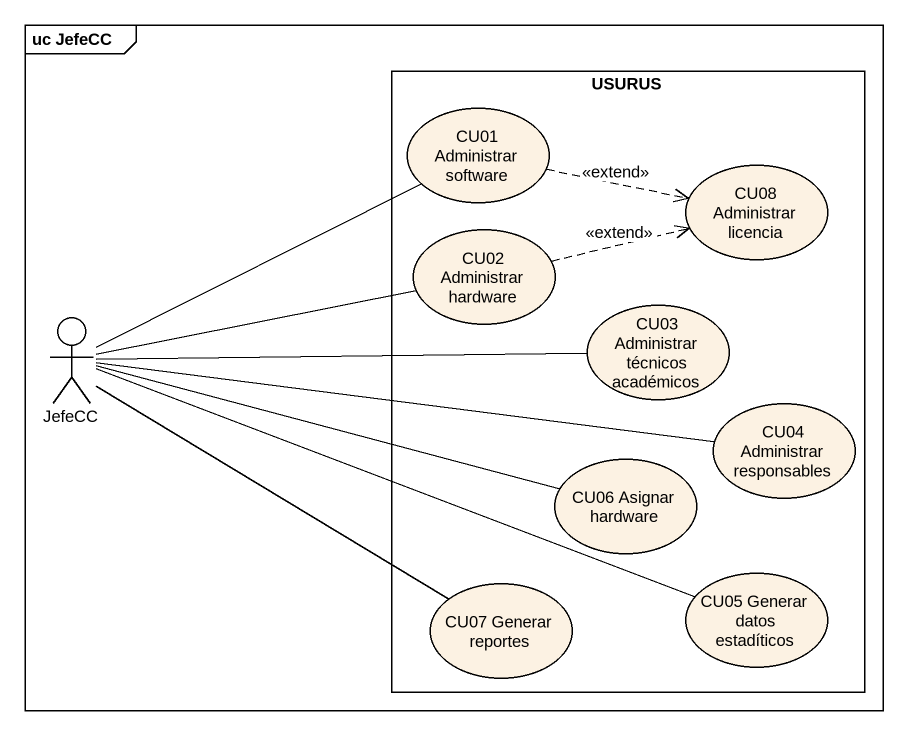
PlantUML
@startuml
mainframe uc JefeCC
rectangle USURUS {
  usecase "CU01 Administrar software" as CU01_Administrar_software
  usecase "CU08 Administrar licencia" as CU08_Administrar_licencia
  usecase "CU02 Administrar hardware" as CU02_Administrar_hardware
  usecase "CU03 Administrar técnicos académicos" as CU03_Administrar_técnicos
  usecase "CU04 Administrar responsables" as CU04_Administrar
  usecase "CU06 Asignar hardware" as CU06_Asignar_hardware
  usecase "CU05 Generar datos estadíticos" as CU05_Generar_datos
  usecase "CU07 Generar reportes" as CU07_Generar_reportes
}
actor JefeCC
CU01_Administrar_software .right.> CU08_Administrar_licencia : <<extend>>
CU02_Administrar_hardware .right.> CU08_Administrar_licencia : <<extend>>
JefeCC -right- CU01_Administrar_software
JefeCC -right- CU02_Administrar_hardware
JefeCC -right- CU03_Administrar_técnicos
JefeCC -right- CU04_Administrar
JefeCC -right- CU06_Asignar_hardware
JefeCC -right- CU05_Generar_datos
JefeCC -right- CU07_Generar_reportes
@enduml
